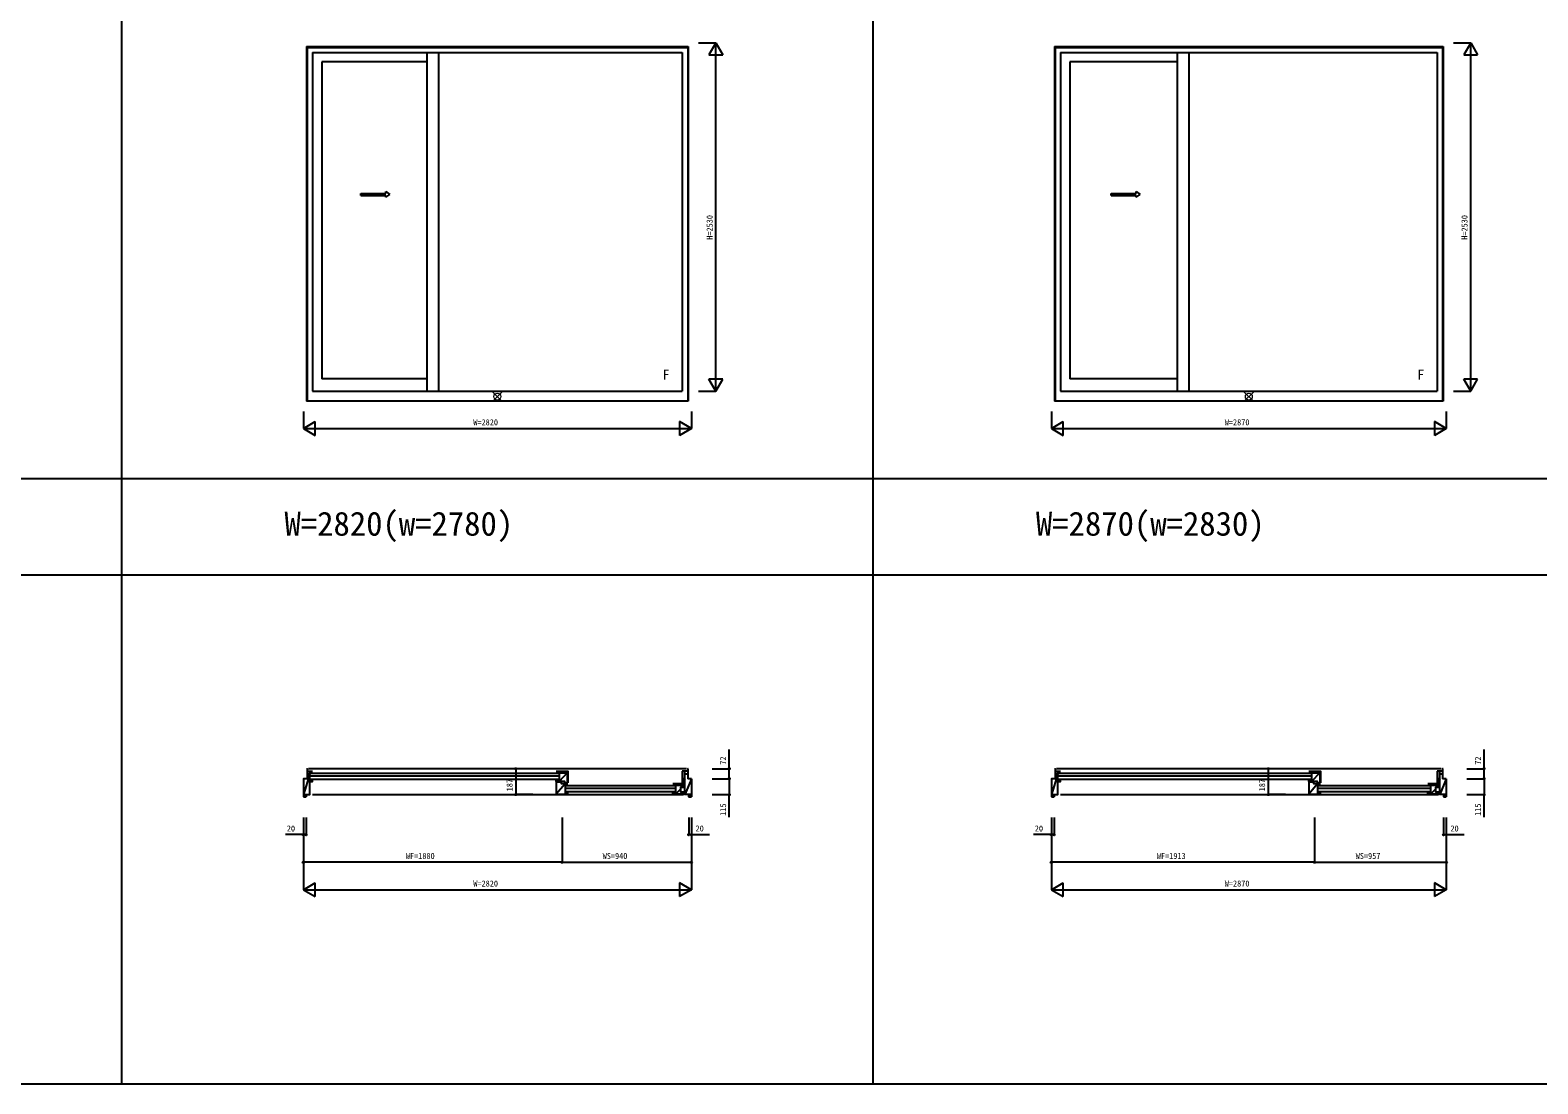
# Model space of a CAD drawing. Units: millimetres, scale not verified. Extents: x -19250 to 19250, y -14000 to 14000.
# Drawn here: x -8295 to 2660, y -14000 to -6343 of the extents above; entities that cross this region are included whole.
import ezdxf
from ezdxf.enums import TextEntityAlignment as Align

# ---------------------------------------------------------------- set-up
doc = ezdxf.new("R2010")
doc.units = ezdxf.units.MM
doc.header["$LTSCALE"] = 50
for name, color, linetype in [('0-0_0', 7, 'Continuous'), ('0-1_YKK_A1', 4, 'Continuous'), ('0-2_YKK_B1', 4, 'Continuous'), ('0-4_YKK_F1', 7, 'Continuous'), ('0-6_YKK_N1', 2, 'Continuous')]:
    doc.layers.add(name, color=color, linetype=linetype)
doc.layers.add('0-5_YKK_IN', color=1, linetype='Continuous', lineweight=18)
doc.styles.add('ＭＳ ゴシック', font='')
doc.styles.get('ＭＳ ゴシック').set_extended_font_data('MS Gothic')

msp = doc.modelspace()

# ---------------------------------------------------------------- linework, layer by layer
at = {"layer": '0-1_YKK_A1'}
for p, q in [((-6287, -6462), (-6287, -9038)), ((-6287, -6462), (-3513, -6462)), ((-6283, -6462), (-6283, -9038)), ((-3517, -6462), (-3517, -9038)), ((-3513, -6462), (-3513, -9038)), ((-852, -6462), (-852, -9038)), ((-852, -6462), (1972, -6462)), ((-848, -6462), (-848, -9038)), ((1968, -6462), (1968, -9038)), ((1972, -6462), (1972, -9038)), ((-3517, -6471), (-6283, -6471)), ((-6243, -6506), (-3557, -6506)), ((-6243, -6506), (-6243, -8966)), ((-6175, -6573), (-6175, -8876)), ((-5412, -6573), (-6175, -6573)), ((-5412, -6506), (-5412, -8966)), ((-5328, -6506), (-5328, -8966)), ((-3557, -6506), (-3557, -8966)), ((1968, -6471), (-848, -6471)), ((-808, -6506), (1928, -6506)), ((-808, -6506), (-808, -8966)), ((-740, -6573), (-740, -8876)), ((40, -6573), (-740, -6573)), ((40, -6506), (40, -8966)), ((124, -6506), (124, -8966)), ((1928, -6506), (1928, -8966)), ((-5892.66, -7529.1), (-5711.32, -7529.09)), ((-5892.65, -7544.1), (-5892.65, -7529.1)), ((-5892.65, -7544.1), (-5711.31, -7544.09)), ((-5711.32, -7529.09), (-5711.32, -7516.59)), ((-5711.32, -7516.59), (-5681.32, -7536.59)), ((-5711.31, -7556.59), (-5681.32, -7536.59)), ((-5711.31, -7556.59), (-5711.31, -7544.09)), ((-440.68, -7529.1), (-259.34, -7529.09)), ((-440.67, -7544.1), (-440.67, -7529.1)), ((-440.67, -7544.1), (-259.34, -7544.09)), ((-259.34, -7529.09), (-259.34, -7516.59)), ((-259.34, -7516.59), (-229.34, -7536.59)), ((-259.34, -7556.59), (-229.34, -7536.59)), ((-259.34, -7556.59), (-259.34, -7544.09)), ((-6243, -8966), (-3557, -8966)), ((-5412, -8876), (-6175, -8876)), ((-808, -8966), (1928, -8966)), ((40, -8876), (-740, -8876)), ((-3513, -9038), (-6287, -9038)), ((1972, -9038), (-852, -9038))]:
    msp.add_line(p, q, dxfattribs=at)
at = {"layer": '0-2_YKK_B1'}
for p, q in [((-3527, -11710.75), (-6273, -11710.75)), ((1958, -11710.75), (-838, -11710.75)), ((-6283, -11728.75), (-6243, -11728.75)), ((-6243, -11787.25), (-6263, -11803.75)), ((-6256, -11741.75), (-4459, -11741.75)), ((-4459, -11764.25), (-6256, -11764.25)), ((-6256, -11786.75), (-4459, -11786.75)), ((-4408, -11818.75), (-4472, -11893.75)), ((-4452, -11728.75), (-4452, -11803.75)), ((-4393, -11740.75), (-4452, -11803.75)), ((-4409, -11812.75), (-4393, -11812.75)), ((-4408, -11818.75), (-4408, -11893.75)), ((-3541, -11818.75), (-3625, -11818.75)), ((-3605, -11818.75), (-3605, -11893.75)), ((-3517, -11728.75), (-3557, -11728.75)), ((-3557, -11728.75), (-3557, -11812.75)), ((-3537, -11782.75), (-3552, -11812.75)), ((-3537, -11747.75), (-3517, -11747.75)), ((-3490, -11782.75), (-3537, -11897.75)), ((-3490, -11782.75), (-3517, -11782.75)), ((-3490, -11782.75), (-3490, -11914.25)), ((-848, -11728.75), (-808, -11728.75)), ((-808, -11787.25), (-828, -11803.75)), ((-821, -11741.75), (1009, -11741.75)), ((1009, -11764.25), (-821, -11764.25)), ((-821, -11786.75), (1009, -11786.75)), ((1060, -11818.75), (996, -11893.75)), ((1016, -11728.75), (1016, -11803.75)), ((1075, -11740.75), (1016, -11803.75)), ((1059, -11812.75), (1075, -11812.75)), ((1060, -11818.75), (1060, -11893.75)), ((1944, -11818.75), (1860, -11818.75)), ((1880, -11818.75), (1880, -11893.75)), ((1968, -11728.75), (1928, -11728.75)), ((1928, -11728.75), (1928, -11812.75)), ((1948, -11782.75), (1933, -11812.75)), ((1948, -11747.75), (1968, -11747.75)), ((1995, -11782.75), (1948, -11897.75)), ((1995, -11782.75), (1968, -11782.75)), ((1995, -11782.75), (1995, -11914.25)), ((-6310, -11914.25), (-6288.5, -11897.75)), ((-6310, -11914.25), (-6288.5, -11914.25)), ((-6288.5, -11897.75), (-6288.5, -11914.25)), ((-6243, -11897.75), (-3547, -11897.75)), ((-4401, -11831.75), (-3612, -11831.75)), ((-3612, -11854.25), (-4401, -11854.25)), ((-4401, -11876.75), (-3612, -11876.75)), ((-3605, -11877.25), (-3625, -11877.25)), ((-3605, -11877.25), (-3625, -11893.75)), ((-3569, -11858.31), (-3605, -11893.75)), ((-3511.5, -11897.75), (-3511.5, -11914.25)), ((-3511.5, -11914.25), (-3490, -11897.75)), ((-3511.5, -11914.25), (-3490, -11914.25)), ((-875, -11914.25), (-853.5, -11897.75)), ((-875, -11914.25), (-853.5, -11914.25)), ((-853.5, -11897.75), (-853.5, -11914.25)), ((-808, -11897.75), (1938, -11897.75)), ((1067, -11831.75), (1873, -11831.75)), ((1873, -11854.25), (1067, -11854.25)), ((1067, -11876.75), (1873, -11876.75)), ((1880, -11877.25), (1860, -11877.25)), ((1880, -11877.25), (1860, -11893.75)), ((1916, -11858.31), (1880, -11893.75)), ((1973.5, -11897.75), (1973.5, -11914.25)), ((1973.5, -11914.25), (1995, -11897.75)), ((1973.5, -11914.25), (1995, -11914.25))]:
    msp.add_line(p, q, dxfattribs=at)
for points in [[(-6287, -11710.75), (-6283, -11710.75), (-6283, -11782.75), (-6310, -11782.75), (-6310, -11914.25)], [(-3513, -11710.75), (-3517, -11710.75), (-3517, -11782.75)], [(-852, -11710.75), (-848, -11710.75), (-848, -11782.75), (-875, -11782.75), (-875, -11914.25)], [(1972, -11710.75), (1968, -11710.75), (1968, -11782.75)], [(-6310, -11897.75), (-6263, -11897.75), (-6263, -11728.75)], [(-6283, -11747.75), (-6263, -11747.75), (-6310, -11897.75)], [(-6263, -11803.75), (-6243, -11803.75), (-6243, -11787.25), (-6263, -11787.25)], [(-4472, -11728.75), (-4388, -11728.75), (-4388, -11812.75)], [(-4409, -11812.75), (-4409, -11803.75), (-4472, -11803.75), (-4472, -11787.25)], [(-4472, -11787.25), (-4452, -11787.25), (-4472, -11803.75)], [(-4388, -11818.75), (-4435, -11818.75), (-4435, -11806.75), (-4472, -11806.75), (-4472, -11893.75), (-4388, -11893.75), (-4388, -11877.25)], [(-4452, -11740.75), (-4393, -11740.75), (-4393, -11812.75)], [(-3541, -11818.75), (-3541, -11846.75), (-3569, -11846.75), (-3569, -11877.75), (-3541, -11877.75), (-3541, -11893.75), (-3625, -11893.75), (-3625, -11877.25)], [(-3605, -11830.75), (-3541, -11830.75), (-3557.25, -11846.75)], [(-3537, -11782.75), (-3552, -11782.75), (-3552, -11812.75), (-3537, -11812.75)], [(-3490, -11897.75), (-3537, -11897.75), (-3537, -11728.75)], [(-875, -11897.75), (-828, -11897.75), (-828, -11728.75)], [(-848, -11747.75), (-828, -11747.75), (-875, -11897.75)], [(-828, -11803.75), (-808, -11803.75), (-808, -11787.25), (-828, -11787.25)], [(996, -11728.75), (1080, -11728.75), (1080, -11812.75)], [(1059, -11812.75), (1059, -11803.75), (996, -11803.75), (996, -11787.25)], [(996, -11787.25), (1016, -11787.25), (996, -11803.75)], [(1080, -11818.75), (1033, -11818.75), (1033, -11806.75), (996, -11806.75), (996, -11893.75), (1080, -11893.75), (1080, -11877.25)], [(1016, -11740.75), (1075, -11740.75), (1075, -11812.75)], [(1944, -11818.75), (1944, -11846.75), (1916, -11846.75), (1916, -11877.75), (1944, -11877.75), (1944, -11893.75), (1860, -11893.75), (1860, -11877.25)], [(1880, -11830.75), (1944, -11830.75), (1927.75, -11846.75)], [(1948, -11782.75), (1933, -11782.75), (1933, -11812.75), (1948, -11812.75)], [(1995, -11897.75), (1948, -11897.75), (1948, -11728.75)], [(-4408, -11877.25), (-4388, -11877.25), (-4408, -11893.75)], [(1060, -11877.25), (1080, -11877.25), (1060, -11893.75)]]:
    msp.add_lwpolyline(points, dxfattribs=at)
at = {"layer": '0-4_YKK_F1'}
for p, q in [((-7630, -14000), (-7630, 13300)), ((-2170, -14000), (-2170, 13300)), ((-19250, -9600), (7630, -9600)), ((-19250, -10300), (7630, -10300)), ((-19250, -14000), (19250, -14000))]:
    msp.add_line(p, q, dxfattribs=at)
at = {"layer": '0-5_YKK_IN'}
for p, q in [((-4935.36, -8970.64), (-4864.64, -9041.36)), ((-4935.36, -9041.36), (-4864.64, -8970.64)), ((524.64, -8970.64), (595.36, -9041.36)), ((524.64, -9041.36), (595.36, -8970.64))]:
    msp.add_line(p, q, dxfattribs=at)
for centre in [(-4900, -9006), (560, -9006)]:
    msp.add_circle(centre, 25, dxfattribs=at)
at = {"layer": '0-6_YKK_N1'}
for p, q in [((-3438, -6436), (-3313, -6436)), ((-3313, -6436), (-3363, -6522.6)), ((-3313, -8966), (-3313, -6436)), ((-3313, -6436), (-3263, -6522.6)), ((2047, -6436), (2172, -6436)), ((2172, -6436), (2122, -6522.6)), ((2172, -8966), (2172, -6436)), ((2172, -6436), (2222, -6522.6)), ((-3363, -6522.6), (-3263, -6522.6)), ((2122, -6522.6), (2222, -6522.6)), ((-3438, -8966), (-3313, -8966)), ((-3313, -8966), (-3363, -8879.4)), ((-3263, -8879.4), (-3363, -8879.4)), ((-3313, -8966), (-3263, -8879.4)), ((2047, -8966), (2172, -8966)), ((2172, -8966), (2122, -8879.4)), ((2222, -8879.4), (2122, -8879.4)), ((2172, -8966), (2222, -8879.4)), ((-6310, -9113), (-6310, -9238)), ((-6310, -9238), (-6223.4, -9188)), ((-6223.4, -9288), (-6223.4, -9188)), ((-3490, -9238), (-3576.6, -9188)), ((-3576.6, -9188), (-3576.6, -9288)), ((-3490, -9113), (-3490, -9238)), ((-875, -9113), (-875, -9238)), ((-875, -9238), (-788.4, -9188)), ((-788.4, -9288), (-788.4, -9188)), ((1995, -9238), (1908.4, -9188)), ((1908.4, -9188), (1908.4, -9288)), ((1995, -9113), (1995, -9238)), ((-6310, -9238), (-3490, -9238)), ((-6310, -9238), (-6223.4, -9288)), ((-3490, -9238), (-3576.6, -9288)), ((-875, -9238), (1995, -9238)), ((-875, -9238), (-788.4, -9288)), ((1995, -9238), (1908.4, -9288)), ((-4641.61, -11710.75), (-4766.61, -11710.75)), ((-4766.61, -11710.75), (-4766.61, -11897.75)), ((-3340, -11710.75), (-3215, -11710.75)), ((826.39, -11710.75), (701.39, -11710.75)), ((701.39, -11710.75), (701.39, -11897.75)), ((2145, -11710.75), (2270, -11710.75)), ((-3215, -11782.75), (-3215, -11897.75)), ((2270, -11782.75), (2270, -11897.75)), ((-4641.61, -11897.75), (-4766.61, -11897.75)), ((-3340, -11897.75), (-3215, -11897.75)), ((-3215, -12062.54), (-3215, -11897.75)), ((826.39, -11897.75), (701.39, -11897.75)), ((2145, -11897.75), (2270, -11897.75)), ((2270, -12062.54), (2270, -11897.75)), ((-6310, -12064.25), (-6310, -12589.25)), ((-3490, -12064.25), (-3490, -12589.25)), ((-875, -12064.25), (-875, -12589.25)), ((1995, -12064.25), (1995, -12589.25)), ((-4430, -12389.25), (-3490, -12389.25)), ((1038, -12389.25), (-875, -12389.25)), ((-6310, -12589.25), (-6223.4, -12539.25)), ((-6310, -12589.25), (-3490, -12589.25)), ((-6310, -12589.25), (-6223.4, -12639.25)), ((-6223.4, -12639.25), (-6223.4, -12539.25)), ((-3490, -12589.25), (-3576.6, -12539.25)), ((-3576.6, -12539.25), (-3576.6, -12639.25)), ((-3490, -12589.25), (-3576.6, -12639.25)), ((-875, -12589.25), (-788.4, -12539.25)), ((-875, -12589.25), (1995, -12589.25)), ((-875, -12589.25), (-788.4, -12639.25)), ((-788.4, -12639.25), (-788.4, -12539.25)), ((1995, -12589.25), (1908.4, -12539.25)), ((1908.4, -12539.25), (1908.4, -12639.25)), ((1995, -12589.25), (1908.4, -12639.25))]:
    msp.add_line(p, q, dxfattribs=at)
for points in [[(-3340, -11782.75), (-3215, -11782.75), (-3215, -11710.75), (-3215, -11570.75)], [(2145, -11782.75), (2270, -11782.75), (2270, -11710.75), (2270, -11570.75)], [(-6290, -12064.25), (-6290, -12189.25), (-6310, -12189.25), (-6440, -12189.25)], [(-4430, -12064.25), (-4430, -12389.25), (-6310, -12389.25)], [(-3510, -12064.25), (-3510, -12189.25), (-3490, -12189.25), (-3360, -12189.25)], [(-855, -12064.25), (-855, -12189.25), (-875, -12189.25), (-1005, -12189.25)], [(1038, -12064.25), (1038, -12389.25), (1995, -12389.25)], [(1975, -12064.25), (1975, -12189.25), (1995, -12189.25), (2125, -12189.25)]]:
    msp.add_lwpolyline(points, dxfattribs=at)
for centre in [(-4766.61, -11710.75), (-3215, -11710.75), (701.39, -11710.75), (2270, -11710.75), (-3215, -11782.75), (2270, -11782.75), (-4766.61, -11897.75), (-3215, -11897.75), (701.39, -11897.75), (2270, -11897.75), (-6310, -12189.25), (-6290, -12189.25), (-3510, -12189.25), (-3490, -12189.25), (-875, -12189.25), (-855, -12189.25), (1975, -12189.25), (1995, -12189.25), (-6310, -12389.25), (-4430, -12389.25), (-3490, -12389.25), (-875, -12389.25), (1038, -12389.25), (1995, -12389.25)]:
    msp.add_circle(centre, 5, dxfattribs=at)

# ---------------------------------------------------------------- texts
at = {"layer": '0-0_0', "color": 3, "style": 'ＭＳ ゴシック'}
for s, p in [('W=2820(w=2780)', (-6447, -10069)), ('W=2870(w=2830)', (-987, -10069))]:
    msp.add_text(s, height=174.5, dxfattribs=at).set_placement(p, align=Align.BOTTOM_LEFT)
at = {"layer": '0-1_YKK_A1', "style": 'ＭＳ ゴシック'}
for p in [(-3699.94, -8904.76), (1785.06, -8904.76)]:
    msp.add_text('F', height=73.31, dxfattribs=at).set_placement(p, align=Align.BOTTOM_LEFT)
at = {"layer": '0-6_YKK_N1', "style": 'ＭＳ ゴシック'}
for s, p in [('H=2530', (-3323, -7866)), ('H=2530', (2162, -7866)), ('72', (-3225, -11680.75)), ('72', (2260, -11680.75)), ('187', (-4776.61, -11874.25)), ('187', (691.39, -11874.25)), ('115', (-3225, -12052.54)), ('115', (2260, -12052.54))]:
    msp.add_text(s, height=43.99, rotation=90, dxfattribs=at).set_placement(p, align=Align.BOTTOM_LEFT)
for s, p in [('W=2820', (-5075, -9228)), ('W=2870', (385, -9228)), ('20', (-6430, -12179.25)), ('20', (-3460, -12179.25)), ('20', (-995, -12179.25)), ('20', (2025, -12179.25)), ('WF=1880', (-5565, -12379.25)), ('WS=940', (-4135, -12379.25)), ('WF=1913', (-108.5, -12379.25)), ('WS=957', (1336.5, -12379.25)), ('W=2820', (-5075, -12579.25)), ('W=2870', (385, -12579.25))]:
    msp.add_text(s, height=43.99, dxfattribs=at).set_placement(p, align=Align.BOTTOM_LEFT)

doc.saveas('drawing.dxf')
